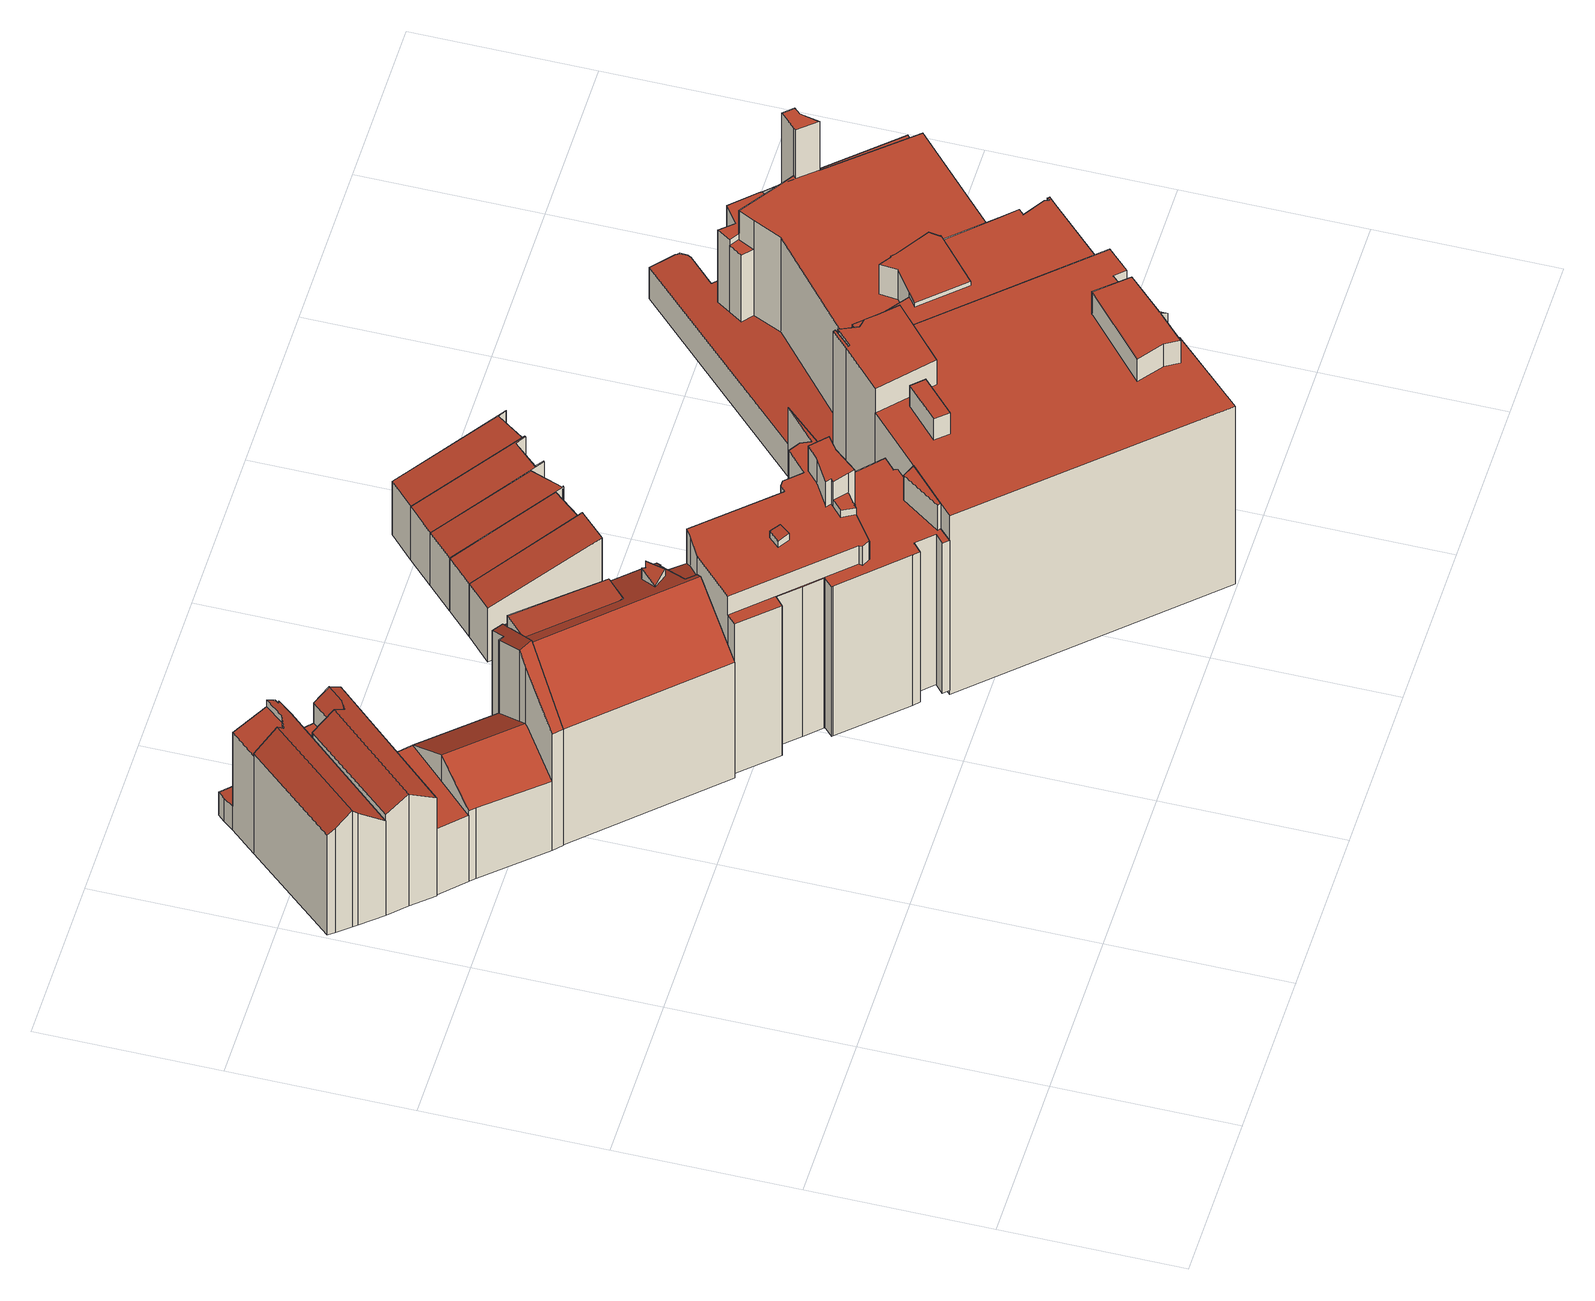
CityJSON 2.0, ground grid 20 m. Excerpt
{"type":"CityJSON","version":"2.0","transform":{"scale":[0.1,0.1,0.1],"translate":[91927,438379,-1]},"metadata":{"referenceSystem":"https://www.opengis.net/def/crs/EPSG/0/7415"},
"CityObjects":{
"building1":{"type":"Building","attributes":{"b3_bag_bag_overlap":0,"b3_dak_type":"slanted","b3_extrusie":"standard","b3_h_dak_50p":14.76,"b3_h_dak_70p":15.42,"b3_h_dak_max":16.41,"b3_h_dak_min":2.55,"b3_h_maaiveld":-0.852,"b3_h_nok":16.54,"b3_is_glas_dak":false,"b3_kas_warenhuis":false,"b3_mutatie_ahn3_ahn4":false,"b3_mutatie_ahn4_ahn5":false,"b3_n_nok":6,"b3_n_vlakken":9,"b3_rmse_lod12":3.05,"b3_rmse_lod13":1.08,"b3_rmse_lod22":0.291,"b3_t_run":50,"b3_val3dity_lod12":"[]","b3_val3dity_lod13":"[]","b3_val3dity_lod22":"[]","b3_volume_lod12":2039.24,"b3_volume_lod13":1910.04,"b3_volume_lod22":1826.27,"geconstateerd":false,"oorspronkelijkbouwjaar":1881,"status":"Pand in gebruik","b3_opp_grond":125.81,"b3_opp_dak_plat":10.84,"b3_opp_dak_schuin":147.53,"b3_opp_scheidingsmuur":478.04,"b3_opp_buitenmuur":269.89},"children":["building1-1"]},
"building1-1":{"type":"BuildingPart","parents":["building1"],"geometry":[{"type":"Solid","lod":"2.2","boundaries":[[[[0,1,2,3,4,5,6,7,8,9,10,11]],[[12,3,2,13]],[[14,5,4,15]],[[15,4,3,12]],[[13,2,1,16]],[[17,18,19,20]],[[21,22,8,7,19]],[[23,6,5,14]],[[24,25,26,27]],[[20,19,7,6,23]],[[27,26,28,29]],[[30,0,11,31]],[[32,9,8,22]],[[33,10,9,32]],[[31,11,10,33]],[[25,34,22,21]],[[35,36,34,25,24]],[[37,38,36,35]],[[39,30,38,37]],[[16,1,0,30,39]],[[29,28,18,17]],[[38,30,31,33,32,22,34,36]],[[15,17,20,23,14]],[[29,17,15,12,13,16,39,37,35,24,27]],[[18,28,26,25,21,19]]]],"semantics":{"surfaces":[{"type":"GroundSurface"},{"type":"WallSurface","on_footprint_edge":true},{"type":"WallSurface","on_footprint_edge":false},{"type":"RoofSurface","b3_h_dak_max":14.43,"b3_azimut":33.54,"b3_h_dak_70p":2.56,"b3_h_dak_50p":2.55,"b3_hellingshoek":2.27,"b3_h_dak_min":2.49},{"type":"RoofSurface","b3_h_dak_min":13.61,"b3_h_dak_70p":15.59,"b3_azimut":309.8,"b3_h_dak_max":16.8,"b3_hellingshoek":43.16,"b3_h_dak_50p":15.05},{"type":"RoofSurface","b3_h_dak_50p":14.78,"b3_azimut":131.98,"b3_hellingshoek":40.78,"b3_h_dak_max":16.8,"b3_h_dak_min":13.08,"b3_h_dak_70p":15.45},{"type":"RoofSurface","b3_hellingshoek":3.5,"b3_h_dak_max":16.48,"b3_h_dak_70p":13.85,"b3_azimut":310.74,"b3_h_dak_50p":13.79,"b3_h_dak_min":13.63}],"values":[[0,1,1,1,1,2,1,1,2,1,2,1,1,1,1,2,2,2,2,1,2,3,4,5,6]]}}]},
"building2":{"type":"Building","attributes":{"b3_bag_bag_overlap":0,"b3_dak_type":"slanted","b3_extrusie":"standard","b3_h_dak_50p":14.6,"b3_h_dak_70p":15.1,"b3_h_dak_max":15.85,"b3_h_dak_min":10.32,"b3_h_maaiveld":-0.904,"b3_h_nok":15.93,"b3_is_glas_dak":false,"b3_kas_warenhuis":false,"b3_mutatie_ahn3_ahn4":false,"b3_mutatie_ahn4_ahn5":false,"b3_n_nok":3,"b3_n_vlakken":5,"b3_rmse_lod12":1.6,"b3_rmse_lod13":0.714,"b3_rmse_lod22":0.146,"b3_t_run":44,"b3_val3dity_lod12":"[]","b3_val3dity_lod13":"[]","b3_val3dity_lod22":"[]","b3_volume_lod12":1628.4,"b3_volume_lod13":1587.47,"b3_volume_lod22":1544.01,"geconstateerd":false,"oorspronkelijkbouwjaar":1881,"status":"Pand in gebruik","b3_opp_grond":101.67,"b3_opp_dak_plat":10.07,"b3_opp_dak_schuin":111.62,"b3_opp_scheidingsmuur":336.51,"b3_opp_buitenmuur":356.73,"b3_bouwlagen":5},"children":["building2-1"]},
"building2-1":{"type":"BuildingPart","parents":["building2"],"geometry":[{"type":"Solid","lod":"2.2","boundaries":[[[[40,2,41,1,42,43,44,45]],[[46,45,44,47]],[[48,2,40,49]],[[50,51,52,53,54]],[[55,1,41,53]],[[54,53,41,2,48]],[[49,40,45,46]],[[56,57,52,51]],[[57,42,1,55]],[[47,44,43,58]],[[58,43,42,57,56]],[[59,60,51,50]],[[60,59,61]],[[54,48,49,50]],[[57,55,53,52]],[[58,61,59,50,49,46,47]],[[61,58,56,51,60]]]],"semantics":{"surfaces":[{"type":"GroundSurface"},{"type":"WallSurface","on_footprint_edge":true},{"type":"WallSurface","on_footprint_edge":false},{"type":"RoofSurface","b3_hellingshoek":35.19,"b3_h_dak_min":13.74,"b3_h_dak_50p":14.82,"b3_h_dak_max":16.11,"b3_azimut":309.99,"b3_h_dak_70p":15.23},{"type":"RoofSurface","b3_h_dak_max":15.39,"b3_h_dak_70p":10.38,"b3_h_dak_50p":10.36,"b3_h_dak_min":10.3,"b3_azimut":255.81,"b3_hellingshoek":1.74},{"type":"RoofSurface","b3_h_dak_max":16.11,"b3_hellingshoek":34.75,"b3_h_dak_70p":15.21,"b3_h_dak_min":13.59,"b3_azimut":132.22,"b3_h_dak_50p":14.71},{"type":"RoofSurface","b3_h_dak_70p":14.17,"b3_azimut":311.66,"b3_h_dak_max":15.5,"b3_h_dak_min":13.17,"b3_hellingshoek":33.86,"b3_h_dak_50p":13.89}],"values":[[0,1,1,2,1,1,1,2,1,1,1,2,2,3,4,5,6]]}}]},
"building3":{"type":"Building","attributes":{"b3_bag_bag_overlap":0,"b3_dak_type":"slanted","b3_extrusie":"standard","b3_h_dak_50p":10.81,"b3_h_dak_70p":11.9,"b3_h_dak_max":21.68,"b3_h_dak_min":8.94,"b3_h_maaiveld":-0.841,"b3_h_nok":13,"b3_is_glas_dak":false,"b3_kas_warenhuis":false,"b3_mutatie_ahn3_ahn4":false,"b3_mutatie_ahn4_ahn5":false,"b3_n_nok":1,"b3_n_vlakken":9,"b3_rmse_lod12":3.31,"b3_rmse_lod13":1.57,"b3_rmse_lod22":0.627,"b3_t_run":60,"b3_val3dity_lod12":"[]","b3_val3dity_lod13":"[]","b3_val3dity_lod22":"[]","b3_volume_lod12":2084.74,"b3_volume_lod13":2224.61,"b3_volume_lod22":2069.05,"geconstateerd":false,"oorspronkelijkbouwjaar":1902,"status":"Pand in gebruik","b3_opp_grond":165.65,"b3_opp_dak_plat":42.28,"b3_opp_dak_schuin":149.2,"b3_opp_scheidingsmuur":386.97,"b3_opp_buitenmuur":504.23,"b3_bouwlagen":5},"children":["building3-1"]},
"building3-1":{"type":"BuildingPart","parents":["building3"],"geometry":[{"type":"Solid","lod":"2.2","boundaries":[[[[62,63,64,65,66,67,68,69,70,71,72,73]],[[74,63,62,75]],[[76,70,69,77]],[[78,79,66,65,80]],[[81,67,66,79]],[[82,83,79,78]],[[77,69,68,84]],[[85,86,84,87]],[[87,84,68,67,81]],[[88,86,85]],[[88,71,70,76]],[[89,90,83,82]],[[91,73,72,92,93]],[[93,92,90,89]],[[75,62,73,91]],[[80,65,64,94]],[[92,72,71,88]],[[94,64,63,74]],[[88,76,77,84,86]],[[83,85,87,81,79]],[[80,94,89,82,78]],[[92,88,85,83,90]],[[94,74,75,91,93,89]]]],"semantics":{"surfaces":[{"type":"GroundSurface"},{"type":"WallSurface","on_footprint_edge":true},{"type":"WallSurface","on_footprint_edge":false},{"type":"RoofSurface","b3_h_dak_min":8.96,"b3_h_dak_max":13.07,"b3_h_dak_50p":9.03,"b3_hellingshoek":0.796,"b3_h_dak_70p":9.05,"b3_azimut":271.73},{"type":"RoofSurface","b3_h_dak_70p":12.17,"b3_h_dak_max":20.88,"b3_h_dak_min":9.49,"b3_h_dak_50p":11.5,"b3_azimut":224.8,"b3_hellingshoek":32.19},{"type":"RoofSurface","b3_azimut":230.07,"b3_hellingshoek":41.57,"b3_h_dak_min":16.56,"b3_h_dak_50p":19.74,"b3_h_dak_max":22.86,"b3_h_dak_70p":20.88},{"type":"RoofSurface","b3_h_dak_min":8.82,"b3_azimut":47.64,"b3_h_dak_70p":11.72,"b3_h_dak_max":22.47,"b3_h_dak_50p":10.91,"b3_hellingshoek":34.38},{"type":"RoofSurface","b3_h_dak_50p":20.45,"b3_h_dak_min":18.63,"b3_azimut":18.08,"b3_hellingshoek":34.19,"b3_h_dak_max":22.86,"b3_h_dak_70p":21.2}],"values":[[0,1,1,1,1,2,1,2,1,2,1,2,1,2,1,1,1,1,3,4,5,6,7]]}}]},
"building4":{"type":"Building","attributes":{"b3_bag_bag_overlap":0,"b3_dak_type":"slanted","b3_extrusie":"standard","b3_h_dak_50p":19.99,"b3_h_dak_70p":21.44,"b3_h_dak_max":22.58,"b3_h_dak_min":4.97,"b3_h_maaiveld":-0.714,"b3_h_nok":22.6,"b3_is_glas_dak":false,"b3_kas_warenhuis":false,"b3_mutatie_ahn3_ahn4":false,"b3_mutatie_ahn4_ahn5":false,"b3_n_nok":2,"b3_n_vlakken":12,"b3_rmse_lod12":7.02,"b3_rmse_lod13":1.8,"b3_rmse_lod22":0.418,"b3_t_run":134,"b3_val3dity_lod12":"[]","b3_val3dity_lod13":"[]","b3_val3dity_lod22":"[]","b3_volume_lod12":7271.58,"b3_volume_lod13":6117.32,"b3_volume_lod22":5792.66,"geconstateerd":false,"oorspronkelijkbouwjaar":1947,"status":"Pand in gebruik","b3_opp_grond":328.37,"b3_opp_dak_plat":118.94,"b3_opp_dak_schuin":295.54,"b3_opp_scheidingsmuur":540.59,"b3_opp_buitenmuur":858.41},"children":["building4-1"]},
"building4-1":{"type":"BuildingPart","parents":["building4"],"geometry":[{"type":"Solid","lod":"2.2","boundaries":[[[[95,96,97,98,99,100,101,102,103,104,105,106,107,108,109,110,111,112,113,114,115,116,117,118,119,120,121,122,123,124,125,126]],[[127,121,120,128]],[[129,122,121,127]],[[128,120,119,130]],[[131,123,122,129]],[[132,124,123,131]],[[133,112,111,134]],[[135,117,116,136]],[[130,119,118,137]],[[136,116,115,138]],[[137,118,117,135]],[[139,110,109,140]],[[141,113,112,133]],[[142,114,113,141]],[[138,115,114,142]],[[134,111,110,139]],[[143,108,107,144]],[[140,109,108,143]],[[145,105,104,146]],[[147,148,149,150]],[[151,152,103,102,153]],[[154,101,100,80]],[[155,126,125,156]],[[157,155,158,159]],[[156,125,124,132]],[[153,102,101,154]],[[160,98,97,161]],[[161,97,96,162]],[[163,164,152,151]],[[165,166,167,168,169]],[[170,171,167,166]],[[144,107,106,168]],[[172,95,126,155,157]],[[173,174,175,176]],[[159,158,174,173,177]],[[80,100,99,178]],[[178,99,98,160]],[[146,104,103,152]],[[179,180,148,147]],[[181,182,180,179]],[[183,184,182,181]],[[150,149,184,183]],[[176,175,171,170]],[[185,186,164,163]],[[186,185,187]],[[169,168,106,105,145]],[[177,173,166,165]],[[162,96,95,172]],[[178,160,188,154,80]],[[150,183,181,179,147]],[[171,175,174,158,155,156,132,131,129,127,128,130,137,135,136,138,142,141,133,134,139,140,143,144,168,167]],[[187,185,163,151,153]],[[166,173,176,170]],[[162,172,157,159,177,165,169,145,146,152,164,186,187,153,154,188,160,161],[184,149,148,180,182]]]],"semantics":{"surfaces":[{"type":"GroundSurface"},{"type":"WallSurface","on_footprint_edge":true},{"type":"WallSurface","on_footprint_edge":false},{"type":"RoofSurface","b3_h_dak_max":22.9,"b3_h_dak_50p":19.69,"b3_azimut":226.6,"b3_h_dak_min":16.5,"b3_hellingshoek":41.29,"b3_h_dak_70p":20.96},{"type":"RoofSurface","b3_h_dak_70p":21.72,"b3_h_dak_50p":21.7,"b3_azimut":21.76,"b3_h_dak_max":21.75,"b3_h_dak_min":21.63,"b3_hellingshoek":2.82},{"type":"RoofSurface","b3_h_dak_min":4.93,"b3_h_dak_max":18.95,"b3_hellingshoek":0.839,"b3_h_dak_50p":5,"b3_azimut":66.4,"b3_h_dak_70p":5.02},{"type":"RoofSurface","b3_h_dak_max":21.67,"b3_h_dak_min":21.3,"b3_h_dak_70p":21.53,"b3_h_dak_50p":21.48,"b3_azimut":21.76,"b3_hellingshoek":2.82},{"type":"RoofSurface","b3_azimut":182.09,"b3_h_dak_max":18.26,"b3_h_dak_70p":12.69,"b3_h_dak_min":12.68,"b3_hellingshoek":0.278,"b3_h_dak_50p":12.69},{"type":"RoofSurface","b3_h_dak_50p":21.31,"b3_azimut":46.39,"b3_h_dak_min":18.24,"b3_h_dak_70p":21.72,"b3_hellingshoek":30.43,"b3_h_dak_max":22.9}],"values":[[0,1,1,1,1,1,1,1,1,1,1,1,1,1,1,1,1,1,1,2,1,1,1,2,1,1,1,1,2,2,2,1,1,2,2,1,1,1,2,2,2,2,2,2,2,1,2,1,3,4,5,6,7,8]]}}]},
"building5":{"type":"Building","attributes":{"b3_bag_bag_overlap":0,"b3_dak_type":"slanted","b3_extrusie":"standard","b3_h_dak_50p":24.9,"b3_h_dak_70p":24.93,"b3_h_dak_max":28.67,"b3_h_dak_min":2.92,"b3_h_maaiveld":-0.019,"b3_is_glas_dak":false,"b3_kas_warenhuis":false,"b3_mutatie_ahn3_ahn4":false,"b3_mutatie_ahn4_ahn5":false,"b3_n_nok":0,"b3_n_vlakken":12,"b3_rmse_lod12":7.64,"b3_rmse_lod13":1.43,"b3_rmse_lod22":0.28,"b3_t_run":160,"b3_val3dity_lod12":"[]","b3_val3dity_lod13":"[]","b3_val3dity_lod22":"[]","b3_volume_lod12":9019.27,"b3_volume_lod13":7695.78,"b3_volume_lod22":7422.56,"geconstateerd":false,"oorspronkelijkbouwjaar":1985,"status":"Pand in gebruik","b3_opp_grond":361.57,"b3_opp_dak_plat":384.52,"b3_opp_dak_schuin":8.09,"b3_opp_scheidingsmuur":561.29,"b3_opp_buitenmuur":1954.75},"children":["building5-1"]},
"building5-1":{"type":"BuildingPart","parents":["building5"],"geometry":[{"type":"Solid","lod":"2.2","boundaries":[[[[189,190,191,192,193,194,195,196,197,198,199,200,201,202,203,204,205,206,207,208,209,210,211,212,213,214,215,216,217,218,219,220]],[[221,222,202,201,223,224]],[[225,204,203,226]],[[226,203,202,222]],[[227,199,198,228]],[[229,200,199,227]],[[230,190,189,231]],[[232,208,207,233]],[[234,210,209,235]],[[236,197,196,237]],[[238,195,194,239]],[[237,196,195,238]],[[239,194,193,240]],[[241,191,190,230]],[[242,192,191,241]],[[243,215,214,244]],[[245,246,247,248]],[[248,247,249,250]],[[231,189,220,251]],[[251,220,219,252]],[[252,219,218,253]],[[235,209,208,232]],[[254,211,210,234]],[[255,205,204,225]],[[256,257,258,259]],[[260,261,262,263]],[[264,265,222,221]],[[223,201,200,229]],[[266,255,265,264]],[[267,268,269,270]],[[268,271,272,273,274]],[[275,276,277,278]],[[259,258,279,280]],[[281,282,283,284]],[[284,283,285,276,275]],[[250,249,285,283]],[[286,287,288,289]],[[290,291,287,286]],[[240,193,192,242]],[[289,288,292,293]],[[294,295,291,290]],[[296,297,261,260]],[[298,217,216,297,296]],[[299,300,293,301]],[[301,293,292,246,245]],[[302,303,213,212,304]],[[274,273,303,302]],[[282,305,300,299]],[[270,269,306,307]],[[307,306,308,309]],[[310,311,272,271]],[[278,277,271,268,267]],[[297,216,215,243]],[[263,262,311,310]],[[304,212,211,254]],[[244,214,213,303]],[[312,313,314,315]],[[315,314,253,316]],[[317,298,313,312]],[[316,253,218,217,298,317]],[[318,319,257,256]],[[309,308,320,321]],[[321,320,305,282,281]],[[322,206,205,255,266]],[[233,207,206,322]],[[228,198,197,236]],[[224,223,295,294]],[[280,279,319,318]],[[265,255,225,226,222]],[[282,299,301,245,248,250,283]],[[244,303,273,272,311,262,261,297,243]],[[316,317,312,315]],[[321,281,284,275,278,267,270,307,309]],[[295,223,229,227,228,236,237,238,239,240,242,241,230,231,251,252,253,314,313,298,296,260,263,310,271,277,276,285,249,247,246,292,288,287,291]],[[224,294,290,286,289,293,300,305,320,308,306,269,268,274,302,304,254,234,235,232,233,322,266,264,221],[258,257,319,279]],[[280,318,256,259]]]],"semantics":{"surfaces":[{"type":"GroundSurface"},{"type":"WallSurface","on_footprint_edge":true},{"type":"WallSurface","on_footprint_edge":false},{"type":"RoofSurface","b3_h_dak_max":24.91,"b3_h_dak_70p":21.28,"b3_azimut":51.85,"b3_h_dak_50p":20.85,"b3_hellingshoek":28.94,"b3_h_dak_min":19.81},{"type":"RoofSurface","b3_h_dak_50p":25.9,"b3_h_dak_max":28.66,"b3_h_dak_min":25.89,"b3_azimut":270.57,"b3_hellingshoek":0.489,"b3_h_dak_70p":25.9},{"type":"RoofSurface","b3_h_dak_min":2.92,"b3_h_dak_max":24.9,"b3_h_dak_70p":2.95,"b3_h_dak_50p":2.94,"b3_azimut":303.66,"b3_hellingshoek":0.251},{"type":"RoofSurface","b3_azimut":337.71,"b3_h_dak_50p":25.92,"b3_hellingshoek":1.07,"b3_h_dak_max":25.95,"b3_h_dak_70p":25.93,"b3_h_dak_min":25.9},{"type":"RoofSurface","b3_azimut":322.58,"b3_hellingshoek":1.02,"b3_h_dak_min":28.62,"b3_h_dak_max":28.68,"b3_h_dak_70p":28.66,"b3_h_dak_50p":28.65},{"type":"RoofSurface","b3_h_dak_max":28.68,"b3_h_dak_50p":22.23,"b3_h_dak_70p":22.25,"b3_hellingshoek":0.507,"b3_h_dak_min":22.17,"b3_azimut":20.98},{"type":"RoofSurface","b3_h_dak_50p":24.92,"b3_hellingshoek":0.231,"b3_azimut":39.81,"b3_h_dak_max":28.67,"b3_h_dak_70p":24.93,"b3_h_dak_min":24.87},{"type":"RoofSurface","b3_h_dak_50p":25.86,"b3_h_dak_70p":25.87,"b3_azimut":288.25,"b3_hellingshoek":1.23,"b3_h_dak_max":25.88,"b3_h_dak_min":25.85}],"values":[[0,1,1,1,1,1,1,1,1,1,1,1,1,1,1,1,2,2,1,1,1,1,1,1,2,2,2,1,2,2,2,2,2,2,2,2,2,2,1,2,2,2,1,2,2,1,2,2,2,2,2,2,1,2,1,1,2,2,2,1,2,2,2,1,1,1,2,2,3,4,5,6,7,8,9,10]]}}]},
"building6":{"type":"Building","attributes":{"b3_bag_bag_overlap":0,"b3_dak_type":"slanted","b3_extrusie":"standard","b3_h_dak_50p":8.76,"b3_h_dak_70p":9.39,"b3_h_dak_max":10.32,"b3_h_dak_min":7.07,"b3_h_maaiveld":-0.764,"b3_h_nok":9.03,"b3_is_glas_dak":false,"b3_kas_warenhuis":false,"b3_mutatie_ahn3_ahn4":false,"b3_mutatie_ahn4_ahn5":false,"b3_n_nok":1,"b3_n_vlakken":3,"b3_rmse_lod12":1.58,"b3_rmse_lod13":1.58,"b3_rmse_lod22":1.2,"b3_t_run":21,"b3_val3dity_lod12":"[]","b3_val3dity_lod13":"[]","b3_val3dity_lod22":"[]","b3_volume_lod12":524.03,"b3_volume_lod13":524.03,"b3_volume_lod22":493.31,"geconstateerd":false,"oorspronkelijkbouwjaar":2001,"status":"Pand in gebruik","b3_opp_grond":51.56,"b3_opp_dak_plat":0,"b3_opp_dak_schuin":53.39,"b3_opp_scheidingsmuur":120.3,"b3_opp_buitenmuur":205.17,"b3_bouwlagen":4},"children":["building6-1"]},
"building6-1":{"type":"BuildingPart","parents":["building6"],"geometry":[{"type":"Solid","lod":"2.2","boundaries":[[[[323,324,325,326]],[[327,324,323,328]],[[328,323,326,329]],[[330,325,324,327]],[[329,326,325,330]],[[329,330,327,328]]]],"semantics":{"surfaces":[{"type":"GroundSurface"},{"type":"WallSurface","on_footprint_edge":true},{"type":"RoofSurface","b3_hellingshoek":15.02,"b3_h_dak_70p":9.47,"b3_h_dak_max":10.52,"b3_h_dak_min":7,"b3_h_dak_50p":8.71,"b3_azimut":315.49}],"values":[[0,1,1,1,1,2]]}}]},
"building7":{"type":"Building","attributes":{"b3_bag_bag_overlap":0,"b3_dak_type":"slanted","b3_extrusie":"standard","b3_h_dak_50p":8.72,"b3_h_dak_70p":9.35,"b3_h_dak_max":10.35,"b3_h_dak_min":7.09,"b3_h_maaiveld":-0.783,"b3_h_nok":9,"b3_is_glas_dak":false,"b3_kas_warenhuis":false,"b3_mutatie_ahn3_ahn4":false,"b3_mutatie_ahn4_ahn5":false,"b3_n_nok":1,"b3_n_vlakken":3,"b3_rmse_lod12":1.75,"b3_rmse_lod13":1.74,"b3_rmse_lod22":0.126,"b3_t_run":18,"b3_val3dity_lod12":"[]","b3_val3dity_lod13":"[]","b3_val3dity_lod22":"[]","b3_volume_lod12":523.2,"b3_volume_lod13":525.7,"b3_volume_lod22":471.46,"geconstateerd":false,"oorspronkelijkbouwjaar":2001,"status":"Pand in gebruik","b3_opp_grond":51.42,"b3_opp_dak_plat":3.01,"b3_opp_dak_schuin":50.13,"b3_opp_scheidingsmuur":239.12,"b3_opp_buitenmuur":75.04,"b3_bouwlagen":5},"children":["building7-1"]},
"building7-1":{"type":"BuildingPart","parents":["building7"],"geometry":[{"type":"Solid","lod":"2.2","boundaries":[[[[323,331,326,332,333,334]],[[335,323,334,336]],[[336,334,333,337]],[[338,339,337,340]],[[341,332,326,329]],[[329,326,331,339,338]],[[340,337,333,332,341]],[[339,331,323,335]],[[340,341,329,338]],[[339,335,336,337]]]],"semantics":{"surfaces":[{"type":"GroundSurface"},{"type":"WallSurface","on_footprint_edge":true},{"type":"WallSurface","on_footprint_edge":false},{"type":"RoofSurface","b3_h_dak_50p":8.62,"b3_h_dak_max":10.34,"b3_azimut":315.43,"b3_h_dak_70p":9.38,"b3_hellingshoek":15.07,"b3_h_dak_min":7},{"type":"RoofSurface","b3_h_dak_max":10.34,"b3_h_dak_70p":3.32,"b3_hellingshoek":2.56,"b3_h_dak_50p":3.29,"b3_azimut":161.92,"b3_h_dak_min":3.24}],"values":[[0,1,1,2,1,1,1,1,3,4]]}}]},
"building8":{"type":"Building","attributes":{"b3_bag_bag_overlap":0,"b3_dak_type":"slanted","b3_extrusie":"standard","b3_h_dak_50p":8.72,"b3_h_dak_70p":9.37,"b3_h_dak_max":10.28,"b3_h_dak_min":7.09,"b3_h_maaiveld":-0.774,"b3_h_nok":8.98,"b3_is_glas_dak":false,"b3_kas_warenhuis":false,"b3_mutatie_ahn3_ahn4":false,"b3_mutatie_ahn4_ahn5":false,"b3_n_nok":1,"b3_n_vlakken":3,"b3_rmse_lod12":1.81,"b3_rmse_lod13":1.13,"b3_rmse_lod22":0.165,"b3_t_run":24,"b3_val3dity_lod12":"[]","b3_val3dity_lod13":"[]","b3_val3dity_lod22":"[]","b3_volume_lod12":520.49,"b3_volume_lod13":503.26,"b3_volume_lod22":470.43,"geconstateerd":false,"oorspronkelijkbouwjaar":2001,"status":"Pand in gebruik","b3_opp_grond":51.42,"b3_opp_dak_plat":3.06,"b3_opp_dak_schuin":50.06,"b3_opp_scheidingsmuur":233.17,"b3_opp_buitenmuur":83.05,"b3_bouwlagen":4},"children":["building8-1"]},
"building8-1":{"type":"BuildingPart","parents":["building8"],"geometry":[{"type":"Solid","lod":"2.2","boundaries":[[[[332,342,343,344,345,334]],[[346,347,348,349]],[[350,334,345,351,352]],[[352,351,347,346]],[[353,342,332,354]],[[349,348,343,342,353]],[[354,332,334,350]],[[351,345,344,355]],[[355,344,343,348]],[[354,350,352,346,349,353]],[[355,348,347,351]]]],"semantics":{"surfaces":[{"type":"GroundSurface"},{"type":"WallSurface","on_footprint_edge":false},{"type":"WallSurface","on_footprint_edge":true},{"type":"RoofSurface","b3_h_dak_max":10.42,"b3_h_dak_min":7,"b3_h_dak_50p":8.62,"b3_hellingshoek":14.99,"b3_h_dak_70p":9.28,"b3_azimut":315.48},{"type":"RoofSurface","b3_h_dak_50p":3.29,"b3_h_dak_min":3.23,"b3_azimut":151.46,"b3_hellingshoek":2.78,"b3_h_dak_max":10.42,"b3_h_dak_70p":10.13}],"values":[[0,1,2,1,2,2,2,2,2,3,4]]}}]},
"building9":{"type":"Building","attributes":{"b3_bag_bag_overlap":0,"b3_dak_type":"slanted","b3_extrusie":"standard","b3_h_dak_50p":8.65,"b3_h_dak_70p":9.33,"b3_h_dak_max":10.27,"b3_h_dak_min":7.11,"b3_h_maaiveld":-0.782,"b3_h_nok":8.94,"b3_is_glas_dak":false,"b3_kas_warenhuis":false,"b3_mutatie_ahn3_ahn4":false,"b3_mutatie_ahn4_ahn5":false,"b3_n_nok":1,"b3_n_vlakken":3,"b3_rmse_lod12":1.78,"b3_rmse_lod13":1.12,"b3_rmse_lod22":0.121,"b3_t_run":19,"b3_val3dity_lod12":"[]","b3_val3dity_lod13":"[]","b3_val3dity_lod22":"[]","b3_volume_lod12":519.16,"b3_volume_lod13":496.54,"b3_volume_lod22":465.12,"geconstateerd":false,"oorspronkelijkbouwjaar":2001,"status":"Pand in gebruik","b3_opp_grond":51.4,"b3_opp_dak_plat":3.87,"b3_opp_dak_schuin":53.21,"b3_opp_scheidingsmuur":237.18,"b3_opp_buitenmuur":103.06,"b3_bouwlagen":4},"children":["building9-1"]},
"building9-1":{"type":"BuildingPart","parents":["building9"],"geometry":[{"type":"Solid","lod":"2.2","boundaries":[[[[356,357,358,344,342,359]],[[360,359,342,353]],[[353,342,344,361]],[[362,356,359,360]],[[363,364,365,366]],[[367,368,364,363]],[[361,344,358,369,370]],[[370,369,368,367]],[[366,365,357,356,362]],[[369,358,357,365]],[[366,362,360,353,361,370,367,363]],[[369,365,364,368]]]],"semantics":{"surfaces":[{"type":"GroundSurface"},{"type":"WallSurface","on_footprint_edge":true},{"type":"WallSurface","on_footprint_edge":false},{"type":"RoofSurface","b3_h_dak_min":7.01,"b3_h_dak_70p":9.28,"b3_h_dak_50p":8.62,"b3_h_dak_max":10.32,"b3_azimut":315.04,"b3_hellingshoek":14.99},{"type":"RoofSurface","b3_azimut":175.27,"b3_hellingshoek":1.18,"b3_h_dak_50p":3.27,"b3_h_dak_min":3.24,"b3_h_dak_max":10.23,"b3_h_dak_70p":3.28}],"values":[[0,1,1,1,2,2,1,2,1,1,3,4]]}}]},
"building10":{"type":"Building","attributes":{"b3_bag_bag_overlap":0,"b3_dak_type":"slanted","b3_extrusie":"standard","b3_h_dak_50p":8.72,"b3_h_dak_70p":9.36,"b3_h_dak_max":10.32,"b3_h_dak_min":7.1,"b3_h_maaiveld":-0.811,"b3_h_nok":8.98,"b3_is_glas_dak":false,"b3_kas_warenhuis":false,"b3_mutatie_ahn3_ahn4":false,"b3_mutatie_ahn4_ahn5":false,"b3_n_nok":1,"b3_n_vlakken":3,"b3_rmse_lod12":1.83,"b3_rmse_lod13":1.15,"b3_rmse_lod22":0.152,"b3_t_run":20,"b3_val3dity_lod12":"[]","b3_val3dity_lod13":"[]","b3_val3dity_lod22":"[]","b3_volume_lod12":524.67,"b3_volume_lod13":511.6,"b3_volume_lod22":478.45,"geconstateerd":false,"oorspronkelijkbouwjaar":2001,"status":"Pand in gebruik","b3_opp_grond":51.42,"b3_opp_dak_plat":2.23,"b3_opp_dak_schuin":50.93,"b3_opp_scheidingsmuur":245.97,"b3_opp_buitenmuur":84.26,"b3_bouwlagen":5},"children":["building10-1"]},
"building10-1":{"type":"BuildingPart","parents":["building10"],"geometry":[{"type":"Solid","lod":"2.2","boundaries":[[[[371,372,356,373,359,374]],[[360,359,373,375,376]],[[376,375,377,378]],[[375,373,356,379]],[[380,371,374,381]],[[381,374,359,360]],[[378,377,382,383]],[[383,382,372,371,380]],[[379,356,372,382]],[[383,380,381,360,376,378]],[[379,382,377,375]]]],"semantics":{"surfaces":[{"type":"GroundSurface"},{"type":"WallSurface","on_footprint_edge":true},{"type":"WallSurface","on_footprint_edge":false},{"type":"RoofSurface","b3_h_dak_50p":8.72,"b3_azimut":314.91,"b3_h_dak_min":7.01,"b3_hellingshoek":15,"b3_h_dak_70p":9.38,"b3_h_dak_max":10.42},{"type":"RoofSurface","b3_hellingshoek":1.5,"b3_azimut":176.51,"b3_h_dak_max":10.42,"b3_h_dak_min":3.23,"b3_h_dak_70p":10.33,"b3_h_dak_50p":3.28}],"values":[[0,1,2,1,1,1,2,1,1,3,4]]}}]},
"building11":{"type":"Building","attributes":{"b3_bag_bag_overlap":0,"b3_dak_type":"slanted","b3_extrusie":"standard","b3_h_dak_50p":22.23,"b3_h_dak_70p":25.87,"b3_h_dak_max":29.6,"b3_h_dak_min":4.2,"b3_h_maaiveld":-0.578,"b3_h_nok":15.96,"b3_is_glas_dak":false,"b3_kas_warenhuis":false,"b3_mutatie_ahn3_ahn4":false,"b3_mutatie_ahn4_ahn5":false,"b3_n_nok":1,"b3_n_vlakken":31,"b3_rmse_lod12":9,"b3_rmse_lod13":0.768,"b3_rmse_lod22":0.76,"b3_t_run":1097,"b3_val3dity_lod12":"[]","b3_val3dity_lod13":"[]","b3_val3dity_lod22":"[]","b3_volume_lod12":46824.7,"b3_volume_lod13":36295.39,"b3_volume_lod22":36267.54,"geconstateerd":false,"oorspronkelijkbouwjaar":1946,"status":"Pand in gebruik","b3_opp_grond":1770.65,"b3_opp_dak_plat":1645.34,"b3_opp_dak_schuin":211.31,"b3_opp_scheidingsmuur":865.23,"b3_opp_buitenmuur":4039.6},"children":["building11-1"]},
"building11-1":{"type":"BuildingPart","parents":["building11"],"geometry":[{"type":"Solid","lod":"2.2","boundaries":[[[[384,385,386,387,388,389,390,391,392,393,394,395,396,397,398,399,400,401,402,403,404,405,406,407,408,409,410,411,412,413,414]],[[415,398,397,416]],[[417,396,395,418]],[[419,393,392,420]],[[418,395,394,421]],[[421,394,393,419]],[[420,392,391,422]],[[423,401,400,424]],[[425,426,427,428]],[[428,427,429,430]],[[422,391,390,431]],[[432,410,409,433]],[[434,387,386,435]],[[435,386,385,436]],[[437,438,439,440]],[[440,439,441,442]],[[443,411,410,432,444]],[[445,412,411,443]],[[446,447,448,449]],[[449,448,384,414,450]],[[451,408,407,452]],[[433,409,408,451,453]],[[454,413,412,445]],[[455,388,387,434]],[[456,457,458,459,460]],[[461,462,463,464,459]],[[465,466,467,468]],[[469,470,468,471]],[[444,432,458,457]],[[452,407,406,472]],[[473,474,457,456]],[[424,400,399,475]],[[476,477,426,425]],[[478,479,480,481]],[[481,480,447,446]],[[482,454,483,484]],[[485,486,487,488]],[[489,389,388,455,490]],[[416,397,396,417]],[[475,399,398,415]],[[430,429,477,476]],[[484,483,491,492]],[[493,494,495,496]],[[492,491,479,478]],[[460,459,464,497,498]],[[498,497,499,500]],[[466,501,502,503,504]],[[504,503,505,506]],[[453,451,507,508]],[[509,510,511,512]],[[513,514,510,509]],[[512,511,501,466,465]],[[515,516,517]],[[518,519,517]],[[520,402,401,423]],[[521,520,522,523]],[[519,518,403,402,520,521]],[[488,487,524,494,493]],[[525,526,486,485]],[[527,528,526,525]],[[529,530,531,532]],[[532,531,438,437]],[[500,499,530,529]],[[533,472,406,405,534]],[[535,536,506,537]],[[538,539,536,535]],[[540,541,463,462]],[[494,524,542,543]],[[544,516,515,545,546]],[[471,468,467,547,548]],[[496,495,470,469]],[[549,550,514,513]],[[508,507,550,549]],[[523,522,551,552]],[[553,554,555,556]],[[552,551,554,553,557]],[[557,553,558,545]],[[546,545,558,559,560]],[[556,555,561,559]],[[562,563,564,539,538]],[[565,431,390,389,489]],[[442,441,431,565]],[[436,385,384,448]],[[450,414,413,454,482]],[[543,542,462,461]],[[548,547,566,567]],[[567,566,568,569]],[[503,502,472,533]],[[537,506,505,570,571]],[[571,570,534,572]],[[572,534,405,404,563,562]],[[539,564,516,544]],[[563,404,403,518]],[[569,568,528,527]],[[560,559,561,541,540]],[[490,455,474,473]],[[430,476,425,428]],[[557,545,515,517,519,521,523,552]],[[556,559,558,553]],[[474,455,434,435,436,448,447,480,479,491,483,454,445,443,444,457],[427,426,477,429]],[[450,482,484,492,478,481,446,449]],[[543,461,459,458,432,433,453,508,549,513,509,512,465,468,470,495,494]],[[472,502,501,511,510,514,550,507,451,452]],[[534,570,505,503,533]],[[572,562,538,535,537,571]],[[541,561,555,554,551,522,520,423,424,475,415,416,417,418,421,419,420,422,431,441,439,438,531,530,499,497,464,463]],[[563,518,517,516,564]],[[569,527,525,485,488,493,496,469,471,548,567]],[[560,540,462,542,524,487,486,526,528,568,566,547,467,466,504,506,536,539,544,546]],[[490,473,456,460,498,500,529,532,437,440,442,565,489]]]],"semantics":{"surfaces":[{"type":"GroundSurface"},{"type":"WallSurface","on_footprint_edge":true},{"type":"WallSurface","on_footprint_edge":false},{"type":"RoofSurface","b3_h_dak_max":28.97,"b3_h_dak_min":28.93,"b3_h_dak_70p":28.96,"b3_hellingshoek":0.809,"b3_h_dak_50p":28.95,"b3_azimut":333.55},{"type":"RoofSurface","b3_h_dak_50p":15.07,"b3_h_dak_70p":15.1,"b3_hellingshoek":1.65,"b3_h_dak_max":18.47,"b3_h_dak_min":14.95,"b3_azimut":310.53},{"type":"RoofSurface","b3_h_dak_70p":14.97,"b3_h_dak_50p":14.19,"b3_h_dak_max":18.47,"b3_azimut":6.08,"b3_hellingshoek":0.982,"b3_h_dak_min":14.17},{"type":"RoofSurface","b3_h_dak_50p":25.88,"b3_h_dak_70p":25.89,"b3_h_dak_max":29.56,"b3_azimut":187.44,"b3_h_dak_min":25.85,"b3_hellingshoek":0.0907},{"type":"RoofSurface","b3_h_dak_50p":29.19,"b3_h_dak_70p":29.19,"b3_hellingshoek":0.0641,"b3_h_dak_min":29.19,"b3_h_dak_max":29.2,"b3_azimut":348.35},{"type":"RoofSurface","b3_h_dak_min":22.13,"b3_hellingshoek":0.168,"b3_h_dak_70p":22.18,"b3_h_dak_max":29.56,"b3_h_dak_50p":22.16,"b3_azimut":92.19},{"type":"RoofSurface","b3_h_dak_min":4.13,"b3_azimut":117.21,"b3_h_dak_max":22.14,"b3_hellingshoek":2.09,"b3_h_dak_70p":4.38,"b3_h_dak_50p":4.33},{"type":"RoofSurface","b3_h_dak_max":25.63,"b3_azimut":75.34,"b3_h_dak_min":15.08,"b3_hellingshoek":0.768,"b3_h_dak_70p":15.15,"b3_h_dak_50p":15.13},{"type":"RoofSurface","b3_h_dak_max":25.7,"b3_h_dak_min":25.55,"b3_h_dak_50p":25.62,"b3_hellingshoek":2.49,"b3_azimut":17.46,"b3_h_dak_70p":25.65},{"type":"RoofSurface","b3_h_dak_50p":4.28,"b3_h_dak_max":29.56,"b3_hellingshoek":3.54,"b3_h_dak_min":4.03,"b3_azimut":318.59,"b3_h_dak_70p":4.37},{"type":"RoofSurface","b3_hellingshoek":52.37,"b3_h_dak_50p":15.9,"b3_h_dak_70p":16.48,"b3_h_dak_min":14.49,"b3_h_dak_max":25.61,"b3_azimut":50.1},{"type":"RoofSurface","b3_hellingshoek":0.649,"b3_h_dak_min":22.82,"b3_h_dak_70p":22.88,"b3_h_dak_max":22.92,"b3_h_dak_50p":22.87,"b3_azimut":238.32},{"type":"RoofSurface","b3_azimut":72.45,"b3_h_dak_min":18.46,"b3_h_dak_max":25.7,"b3_h_dak_70p":18.47,"b3_h_dak_50p":18.47,"b3_hellingshoek":0.0313},{"type":"RoofSurface","b3_h_dak_min":29.55,"b3_h_dak_max":29.56,"b3_h_dak_70p":29.56,"b3_azimut":219.68,"b3_hellingshoek":0.0593,"b3_h_dak_50p":29.55}],"values":[[0,1,1,1,1,1,1,1,2,2,1,1,1,1,2,2,1,1,2,1,1,1,1,1,2,2,2,2,2,1,2,1,2,2,2,2,2,1,1,1,2,2,2,2,2,2,2,2,2,2,2,2,2,2,1,2,1,2,2,2,2,2,2,1,2,2,2,2,2,2,2,2,2,2,2,2,2,2,2,2,1,2,1,1,2,2,2,2,2,2,1,2,1,2,2,2,3,4,5,6,7,8,9,10,11,12,13,14,15,16]]}}]}
},
"vertices":[
[170,846,1],[158,830,1],[46,701,1],[26,724,1],[22,729,1],[10,743,1],[5,750,1],[91,850,1],[116,879,1],[125,890,1],[132,898,1],[176,854,1],[26,724,167],[46,701,141],[10,743,156],[22,729,173],[158,830,144],[110,831,175],[110,831,148],[91,850,146],[91,850,150],[116,879,146],[116,879,36],[5,750,149],[156,855,159],[156,855,149],[140,835,149],[140,835,158],[115,826,149],[115,826,169],[170,846,36],[176,854,35],[125,890,35],[132,898,35],[156,855,36],[166,849,150],[166,849,36],[164,844,148],[164,844,36],[170,846,145],
[64,682,1],[133,801,1],[178,812,1],[192,800,1],[203,791,1],[85,659,1],[85,659,146],[203,791,147],[46,701,150],[64,682,167],[153,784,169],[153,784,144],[153,784,113],[133,801,113],[133,801,151],[158,830,114],[178,812,144],[178,812,114],[192,800,157],[164,776,160],[164,776,152],[178,783,156],
[275,654,2],[282,645,2],[235,602,2],[183,555,2],[174,564,2],[117,627,2],[111,633,2],[85,659,2],[158,740,2],[187,712,2],[253,641,2],[257,637,2],[282,645,200],[275,654,195],[158,740,101],[85,659,100],[174,564,174],[174,564,104],[183,555,175],[117,627,107],[213,602,222],[213,602,138],[111,633,100],[148,671,140],[148,671,100],[111,633,107],[187,712,101],[222,611,234],[222,611,129],[257,637,210],[253,641,100],[253,641,208],[235,602,238],
[399,515,3],[361,478,3],[370,468,3],[365,463,3],[316,414,3],[183,555,3],[234,601,3],[249,614,3],[274,638,3],[282,645,3],[310,617,3],[315,622,3],[334,639,3],[335,641,3],[337,642,3],[339,643,3],[341,644,3],[343,645,3],[347,646,3],[349,647,3],[351,647,3],[353,647,3],[355,646,3],[357,646,3],[359,645,3],[361,644,3],[363,643,3],[365,642,3],[367,640,3],[447,555,3],[403,511,3],[400,514,3],[363,643,60],[361,644,60],[365,642,60],[359,645,60],[367,640,60],[447,555,59],[343,645,60],[341,644,60],[355,646,60],[353,647,60],[357,646,60],[351,647,60],[339,643,60],[337,642,60],[347,646,60],[349,647,60],[335,641,60],[334,639,60],[310,617,197],[282,645,198],[347,505,228],[347,505,227],[373,502,217],[373,502,227],[274,638,223],[274,638,204],[249,614,224],[234,601,236],[400,514,60],[403,511,60],[400,514,201],[406,520,60],[406,520,196],[365,463,236],[370,468,232],[361,478,232],[347,553,225],[347,553,208],[333,601,194],[333,601,137],[333,601,61],[315,622,61],[315,622,193],[342,611,137],[342,611,60],[399,515,201],[350,582,137],[350,582,60],[359,593,60],[359,593,137],[350,582,194],[316,414,175],[369,525,226],[369,525,210],[370,521,227],[370,521,211],[379,524,226],[379,524,206],[324,532,227],[324,532,226],[320,534,227],[328,502,236],
[485,252,10],[468,270,10],[458,261,10],[452,267,10],[391,333,10],[390,334,10],[400,344,10],[399,344,10],[382,362,10],[362,384,10],[352,375,10],[316,414,10],[326,424,10],[370,468,10],[361,478,10],[388,504,10],[403,488,10],[478,407,10],[484,413,10],[491,413,10],[508,395,10],[532,418,10],[545,410,10],[550,399,10],[588,434,10],[592,438,10],[639,388,10],[561,313,10],[537,290,10],[494,250,10],[481,237,10],[475,243,10],[370,468,259],[370,468,229],[326,424,232],[326,424,259],[388,504,209],[361,478,230],[352,375,232],[362,384,232],[316,414,232],[468,270,233],[485,252,233],[491,413,259],[484,413,259],[532,418,259],[508,395,259],[382,362,232],[399,344,232],[400,344,232],[390,334,232],[391,333,232],[458,261,233],[452,267,233],[639,388,40],[592,438,39],[470,333,269],[470,333,232],[471,332,232],[471,332,269],[473,335,232],[473,335,269],[475,243,233],[481,237,233],[494,250,233],[545,410,259],[403,488,208],[425,397,269],[425,397,259],[414,405,259],[414,405,269],[559,317,232],[559,317,39],[572,329,39],[572,329,232],[395,482,259],[395,482,214],[403,488,259],[528,375,297],[528,375,259],[511,392,259],[511,392,296],[528,375,232],[528,375,39],[547,389,39],[547,389,259],[491,338,297],[491,338,232],[513,364,232],[513,364,297],[403,393,259],[403,393,268],[471,355,296],[471,355,269],[485,343,269],[485,343,297],[485,343,232],[435,308,259],[435,308,232],[435,307,233],[435,307,259],[426,312,260],[426,312,232],[467,330,232],[467,330,259],[427,316,259],[427,316,232],[561,313,232],[561,313,39],[537,290,232],[459,344,269],[459,344,259],[467,330,269],[588,434,259],[588,434,39],[550,399,259],[471,355,259],[497,379,259],[497,379,296],[469,362,259],[469,362,296],[534,364,232],[534,364,39],[522,296,269],[522,296,232],[491,252,233],[491,252,270],[494,250,270],[537,290,269],[416,385,269],[416,385,259],[474,358,259],[474,358,296],[478,407,259],
[522,629,2],[494,601,2],[402,694,2],[430,721,2],[494,601,116],[522,629,116],[430,721,80],[402,694,81],
[518,633,2],[458,749,2],[544,663,2],[550,656,2],[522,629,42],[550,656,43],[544,663,43],[518,633,114],[518,633,42],[544,663,113],[458,749,80],
[486,777,2],[567,695,2],[578,684,2],[551,657,2],[550,657,115],[550,657,42],[567,695,43],[567,695,111],[550,656,116],[551,657,42],[551,657,116],[486,777,80],[458,749,81],[578,684,43],
[606,712,2],[605,711,2],[579,685,2],[514,805,2],[514,805,81],[578,684,115],[606,712,116],[597,719,112],[597,719,43],[605,711,43],[605,711,116],[572,692,113],[572,692,42],[579,685,42],[579,685,115],
[634,739,2],[633,739,2],[604,714,2],[542,832,2],[604,714,42],[604,714,115],[627,745,43],[627,745,113],[606,712,42],[634,739,116],[542,832,81],[633,739,43],[633,739,116],
[774,92,4],[775,80,4],[701,2,4],[481,237,4],[595,346,4],[639,388,4],[658,407,4],[916,669,4],[938,648,4],[939,646,4],[940,644,4],[940,642,4],[940,640,4],[940,638,4],[940,636,4],[939,634,4],[938,632,4],[909,603,4],[921,590,4],[947,562,4],[963,545,4],[973,534,4],[1060,441,4],[1092,406,4],[956,265,4],[945,254,4],[871,179,4],[848,155,4],[837,166,4],[812,140,4],[774,101,4],[940,636,53],[940,638,53],[940,640,53],[940,642,53],[939,646,52],[938,648,52],[940,644,53],[916,669,50],[909,603,53],[938,632,53],[614,315,299],[614,315,269],[576,280,269],[576,280,300],[588,266,269],[588,266,300],[658,407,52],[871,179,232],[945,254,231],[481,237,269],[701,2,268],[775,80,269],[644,386,306],[644,386,52],[643,387,52],[643,387,306],[660,405,52],[660,405,306],[848,155,269],[871,179,269],[837,166,269],[772,99,302],[772,99,269],[774,92,269],[774,92,302],[774,101,302],[956,265,53],[1092,406,51],[956,265,231],[812,140,269],[595,346,269],[710,352,306],[710,352,269],[710,352,232],[692,370,232],[692,370,306],[737,409,232],[737,409,195],[737,409,55],[692,370,55],[916,306,231],[916,306,195],[870,354,195],[870,354,232],[819,309,238],[819,309,232],[870,354,239],[1060,441,53],[649,297,305],[649,297,269],[939,634,53],[626,302,300],[626,302,269],[733,85,302],[733,85,269],[742,70,269],[742,70,302],[812,140,302],[782,173,269],[782,173,302],[816,403,239],[816,403,195],[814,383,195],[814,383,239],[639,388,306],[595,346,305],[706,105,269],[706,105,302],[788,364,238],[788,364,232],[776,355,232],[776,355,238],[682,381,54],[682,381,306],[671,383,54],[671,383,306],[916,306,55],[1037,419,53],[1037,419,161],[1037,419,195],[961,505,162],[961,505,195],[954,267,53],[954,267,231],[926,284,231],[926,284,55],[932,290,55],[932,290,231],[950,269,231],[950,269,54],[936,535,162],[936,535,194],[947,561,161],[947,562,160],[947,562,161],[921,590,54],[921,590,160],[900,575,54],[900,575,160],[788,364,195],[829,394,239],[829,394,195],[830,395,239],[830,395,195],[663,401,306],[663,401,52],[662,403,52],[662,403,306],[1060,441,161],[973,534,162],[944,525,267],[944,525,195],[961,505,267],[947,528,266],[947,528,195],[863,518,195],[863,518,55],[760,384,195],[760,384,232],[936,535,195],[887,568,160],[887,568,195],[869,354,195],[869,354,239],[952,264,231],[952,264,53],[887,590,53],[887,590,160],[877,575,152],[877,575,53],[867,560,53],[867,560,152],[877,575,160],[887,568,152],[878,550,152],[878,550,195],[878,550,54],[963,545,266],[963,545,159],[947,528,189],[658,407,306],[871,367,195],[871,367,239],[834,391,195],[834,391,239],[967,527,162],[967,527,266],[973,534,266]
]}
